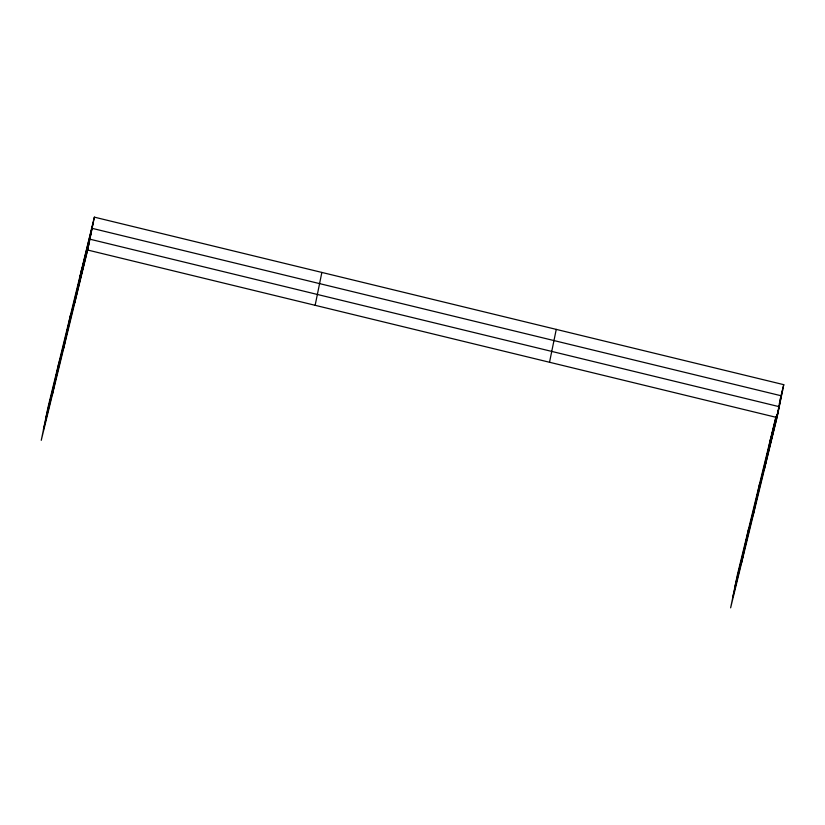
<?xml version="1.0" encoding="UTF-8"?>
<svg xmlns="http://www.w3.org/2000/svg" width="825" height="825" viewBox="0 0 825 825"><rect width="100%" height="100%" fill="white"/><g stroke="black" fill="none" stroke-linecap="round" stroke-linejoin="round"><path stroke-width="1.24" d="M52.305 394.969L59.039 362.093M63.7 348.233L70.434 315.346M74.766 302.858L81.489 269.981M94.37 217.15L47.984 407.457L41.25 440.333L87.646 250.027L94.37 217.15L783.75 384.667L777.016 417.543L730.63 607.85L737.354 574.973L775.964 416.615M315.14 305.312L321.863 272.436M549.522 362.268L556.256 329.381M741.685 562.485L748.419 529.609M753.081 515.738L759.815 482.862M764.136 470.374L770.87 437.498M80.345 275.571L93.225 222.74M45.695 418.636L92.08 228.329L781.461 395.845L778.47 408.127M78.097 286.584L90.977 233.753M43.467 429.485L89.863 239.178L779.243 406.694L732.847 597.001M75.869 297.433L88.749 244.602M780.151 399.413L783.75 384.667M769.725 443.087L776.016 417.285M779.316 403.765L782.605 390.256M735.075 586.152L776.964 414.274M767.467 454.101L777.057 414.779M777.655 412.325L780.347 401.27M765.249 464.949L778.13 412.118M87.646 250.027L777.016 417.543"/></g></svg>
